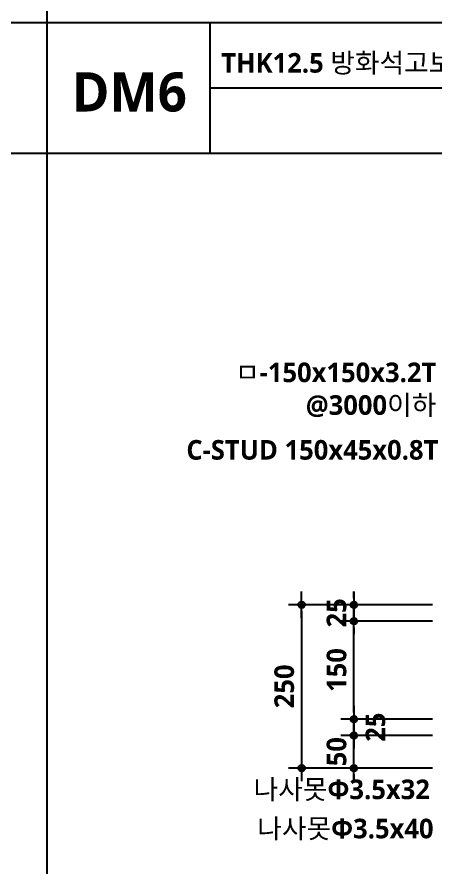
# Model space of a CAD drawing. Extents: x 200 to 24872, y 200 to 5740.
# Drawn here: x 18799 to 19441, y 1676 to 2978 of the extents above; entities that cross this region are included whole.
import ezdxf
from ezdxf.enums import TextEntityAlignment as Align

# ---------------------------------------------------------------- set-up
doc = ezdxf.new("R2010")
doc.units = 0
doc.header["$LTSCALE"] = 10
doc.header["$MEASUREMENT"] = 0
doc.header["$PDSIZE"] = -2
doc.layers.get('Defpoints').update_dxf_attribs({"color": 143, "linetype": 'CONTINUOUS'})
for name, color, linetype in [('A-ANNO-GRA1', 7, 'CONTINUOUS'), ('A-ANNO-TEXT1', 7, 'CONTINUOUS'), ('A-DIM', 7, 'CONTINUOUS'), ('A-ST-AXIS-DIM', 7, 'CONTINUOUS')]:
    doc.layers.add(name, color=color, linetype=linetype)
doc.styles.add('2020음성 1차', font='NanumGothicBold.ttf')
doc.dimstyles.new('RI-DOT-150', dxfattribs={"dimscale": 150, "dimtxt": 3, "dimasz": 1, "dimexe": 2, "dimexo": 2, "dimgap": 1, "dimtad": 1, "dimdec": 0, "dimzin": 9, "dimdsep": 46, "dimtxsty": '2020음성 1차', "dimcen": 0, "dimclrd": 256, "dimclre": 256, "dimclrt": 3, "dimadec": 0, "dimazin": 0, "dimtm": 1e-09, "dimtfac": 1, "dimtdec": 0, "dimtix": 1, "dimtmove": 2, "dimatfit": 3, "dimfxl": 1.25, "dimtolj": 1, "dimtzin": 0, "dimlwd": -1, "dimlwe": -1, "dimarcsym": 0})

# ---------------------------------------------------------------- blocks, each defined once
blk = doc.blocks.new('DIMDOT')
at = {"layer": 'A-DIM', "color": 7, "linetype": 'Continuous'}
blk.add_line((-2, 0), (2, 0), dxfattribs=at)
for radius in [0.5, 0.25]:
    blk.add_circle((0, 0), radius, dxfattribs=at)
blk = doc.blocks.new('*D149')
at = {"layer": 'A-ST-AXIS-DIM'}
for p, q in [((19435.00000028306, 2078.672318675352), (19215.00000029156, 2078.672318675352)), ((19235.00000029156, 2068.672318675352), (19235.00000029156, 1838.6723189427)), ((19435.00000028466, 1828.6723189427), (19215.00000029156, 1828.6723189427))]:
    blk.add_line(p, q, dxfattribs=at)
at = {"layer": 'Defpoints', "color": 0}
for p in [(19450.00000028306, 2078.672318675352), (19235.00000029156, 1828.6723189427), (19450.00000028466, 1828.6723189427)]:
    blk.add_point(p, dxfattribs=at)
at = {"layer": 'A-ST-AXIS-DIM', "linetype": 'ByBlock', "xscale": 10, "yscale": 10, "zscale": 10}
for p, rotation in [((19235.00000029156, 2078.672318675352), 90), ((19235.00000029156, 1828.6723189427), 270)]:
    blk.add_blockref('DIMDOT', p, dxfattribs=dict(at, rotation=rotation))
at = {"layer": 'A-ST-AXIS-DIM', "color": 3, "ltscale": 10, "insert": (19208.46590938247, 1953.672318809025), "char_height": 30, "attachment_point": 5, "rotation": 90, "style": '2020음성 1차'}
blk.add_mtext('\\A1;250', dxfattribs=at)
blk = doc.blocks.new('*D150')
at = {"layer": 'A-ST-AXIS-DIM'}
for p, q in [((19435.00000028693, 2053.672318675366), (19295.00000029156, 2053.672318675366)), ((19315.00000029156, 1913.672318942699), (19315.00000029156, 2043.672318675366)), ((19435.00000028621, 1903.672318942699), (19295.00000029156, 1903.672318942699))]:
    blk.add_line(p, q, dxfattribs=at)
at = {"layer": 'Defpoints', "color": 0}
for p in [(19315.00000029156, 2053.672318675366), (19450.00000028693, 2053.672318675366), (19450.00000028621, 1903.672318942699)]:
    blk.add_point(p, dxfattribs=at)
at = {"layer": 'A-ST-AXIS-DIM', "linetype": 'ByBlock', "xscale": 10, "yscale": 10, "zscale": 10}
for p, rotation in [((19315.00000029156, 2053.672318675366), 90), ((19315.00000029156, 1903.672318942699), 270)]:
    blk.add_blockref('DIMDOT', p, dxfattribs=dict(at, rotation=rotation))
at = {"layer": 'A-ST-AXIS-DIM', "color": 3, "ltscale": 10, "insert": (19288.50852301883, 1978.672318809033), "char_height": 30, "attachment_point": 5, "rotation": 90, "style": '2020음성 1차'}
blk.add_mtext('\\A1;150', dxfattribs=at)
blk = doc.blocks.new('*D151')
at = {"layer": 'A-ST-AXIS-DIM'}
for p, q in [((19315.00000029156, 1913.672318942685), (19315.00000029156, 1923.672318942685)), ((19435.00000028702, 1903.672318942685), (19295.00000029156, 1903.672318942685)), ((19315.00000029156, 1878.672318942699), (19315.00000029156, 1903.672318942685)), ((19435.00000028685, 1878.672318942699), (19295.00000029156, 1878.672318942699)), ((19315.00000029156, 1868.672318942699), (19315.00000029156, 1858.672318942699))]:
    blk.add_line(p, q, dxfattribs=at)
at = {"layer": 'Defpoints', "color": 0}
for p in [(19315.00000029156, 1903.672318942685), (19450.00000028702, 1903.672318942685), (19450.00000028685, 1878.672318942699)]:
    blk.add_point(p, dxfattribs=at)
at = {"layer": 'A-ST-AXIS-DIM', "linetype": 'ByBlock', "xscale": 10, "yscale": 10, "zscale": 10}
for p, rotation in [((19315.00000029156, 1903.672318942685), 270), ((19315.00000029156, 1878.672318942699), 90)]:
    blk.add_blockref('DIMDOT', p, dxfattribs=dict(at, rotation=rotation))
at = {"layer": 'A-ST-AXIS-DIM', "color": 3, "ltscale": 10, "insert": (19348, 1891.172318942695), "char_height": 30, "attachment_point": 5, "rotation": 90, "style": '2020음성 1차'}
blk.add_mtext('\\A1;25', dxfattribs=at)
blk = doc.blocks.new('*D152')
at = {"layer": 'A-ST-AXIS-DIM'}
for p, q in [((19315.00000029156, 2088.672318675352), (19315.00000029156, 2098.672318675352)), ((19435.00000028702, 2078.672318675352), (19295.00000029156, 2078.672318675352)), ((19315.00000029156, 2053.672318675366), (19315.00000029156, 2078.672318675352)), ((19435.00000028685, 2053.672318675366), (19295.00000029156, 2053.672318675366)), ((19315.00000029156, 2043.672318675366), (19315.00000029156, 2033.672318675366))]:
    blk.add_line(p, q, dxfattribs=at)
at = {"layer": 'Defpoints', "color": 0}
for p in [(19315.00000029156, 2078.672318675352), (19450.00000028702, 2078.672318675352), (19450.00000028685, 2053.672318675366)]:
    blk.add_point(p, dxfattribs=at)
at = {"layer": 'A-ST-AXIS-DIM', "linetype": 'ByBlock', "xscale": 10, "yscale": 10, "zscale": 10}
for p, rotation in [((19315.00000029156, 2078.672318675352), 270), ((19315.00000029156, 2053.672318675366), 90)]:
    blk.add_blockref('DIMDOT', p, dxfattribs=dict(at, rotation=rotation))
at = {"layer": 'A-ST-AXIS-DIM', "color": 3, "ltscale": 10, "insert": (19288.46590938247, 2066.172318675359), "char_height": 30, "attachment_point": 5, "rotation": 90, "style": '2020음성 1차'}
blk.add_mtext('\\A1;25', dxfattribs=at)
blk = doc.blocks.new('*D168')
at = {"layer": 'A-ST-AXIS-DIM'}
for p, q in [((19315.0000002897, 1888.672318942685), (19315.0000002897, 1898.672318942685)), ((19435.00000028516, 1878.672318942685), (19295.0000002897, 1878.672318942685)), ((19315.0000002897, 1828.6723189427), (19315.0000002897, 1878.672318942685)), ((19435.00000028481, 1828.6723189427), (19295.0000002897, 1828.6723189427)), ((19315.0000002897, 1818.6723189427), (19315.0000002897, 1808.6723189427))]:
    blk.add_line(p, q, dxfattribs=at)
at = {"layer": 'Defpoints', "color": 0}
for p in [(19315.0000002897, 1878.672318942685), (19450.00000028516, 1878.672318942685), (19450.00000028481, 1828.6723189427)]:
    blk.add_point(p, dxfattribs=at)
at = {"layer": 'A-ST-AXIS-DIM', "linetype": 'ByBlock', "xscale": 10, "yscale": 10, "zscale": 10}
for p, rotation in [((19315.0000002897, 1878.672318942685), 270), ((19315.0000002897, 1828.6723189427), 90)]:
    blk.add_blockref('DIMDOT', p, dxfattribs=dict(at, rotation=rotation))
at = {"layer": 'A-ST-AXIS-DIM', "color": 3, "ltscale": 10, "insert": (19288.50852301697, 1853.672318942692), "char_height": 30, "attachment_point": 5, "rotation": 90, "style": '2020음성 1차'}
blk.add_mtext('\\A1;50', dxfattribs=at)

msp = doc.modelspace()

# ---------------------------------------------------------------- linework, layer by layer
at = {"layer": 'A-ANNO-GRA1'}
for p, q in [((18844.96539622545, 5740), (18844.96539622545, 200)), ((17000, 2970), (24094.96539622545, 2970)), ((19094.96539622547, 2770.000000000015), (19094.96539622544, 2970.000000000015)), ((19094.96539622545, 2870), (20144.96539622545, 2869.999999999985)), ((17000, 2770), (24094.96539622545, 2770))]:
    msp.add_line(p, q, dxfattribs=at)

# ---------------------------------------------------------------- texts
at = {"layer": 'A-ANNO-TEXT1', "style": '2020음성 1차'}
msp.add_text('THK12.5 방화석고보드 (양면)', height=30, dxfattribs=at).set_placement((19112.06269286599, 2893.185062437115))
msp.add_text('DM6', height=60, dxfattribs=at).set_placement((18971.3262627216, 2833.668528207912), align=Align.CENTER)
for s, p in [('ㅁ-150x150x3.2T', (19441.02948462873, 2434.376047250436)), ('@3000이하', (19441.02948462873, 2384.376047250429)), ('C-STUD 150x45x0.8T', (19444.16940618693, 2315.75902522682)), ('나사못Φ3.5x32', (19431.22221214283, 1796.02561935116)), ('나사못Φ3.5x40', (19436.81833285128, 1736.059814946115))]:
    msp.add_text(s, height=30, dxfattribs=at).set_placement(p, align=Align.MIDDLE_RIGHT)

# ---------------------------------------------------------------- dimensions: what is measured, and where the dimension line sits
at = {"layer": 'A-ST-AXIS-DIM'}
for base, p1, p2, angle, picture, middle in [((19235.00000029156, 1828.6723189427), (19450.00000028306, 2078.672318675352), (19450.00000028466, 1828.6723189427), 270, '*D149', (19208.46590938247, 1953.672318809025)), ((19315.00000029156, 2078.672318675352), (19450.00000028685, 2053.672318675366), (19450.00000028702, 2078.672318675352), 90, '*D152', (19288.46590938247, 2066.172318675359)), ((19315.00000029156, 2053.672318675366), (19450.00000028621, 1903.672318942699), (19450.00000028693, 2053.672318675366), 90, '*D150', (19288.50852301883, 1978.672318809033)), ((19315.0000002897, 1878.672318942685), (19450.00000028481, 1828.6723189427), (19450.00000028516, 1878.672318942685), 90, '*D168', (19288.50852301697, 1853.672318942692))]:
    dim = msp.add_linear_dim(base=base, p1=p1, p2=p2, angle=angle, dimstyle='RI-DOT-150', override={"dimscale": 10, "dimexo": 1.5, "dimlunit": 6, "dimblk1": 'DIMDOT', "dimblk2": 'DIMDOT', "dimsah": 1}, dxfattribs=at)
    dim.commit()
    dim.dimension.update_dxf_attribs({"geometry": picture, "text_midpoint": middle})
dim = msp.add_linear_dim(base=(19315.00000029156, 1903.672318942685), p1=(19450.00000028685, 1878.672318942699), p2=(19450.00000028702, 1903.672318942685), angle=90, dimstyle='RI-DOT-150', override={"dimscale": 10, "dimexo": 1.5, "dimlunit": 6, "dimblk1": 'DIMDOT', "dimblk2": 'DIMDOT', "dimsah": 1}, dxfattribs=at)
dim.commit()
dim.dimension.update_dxf_attribs({"geometry": '*D151', "text_midpoint": (19348, 1891.172318942695), "dimtype": 160})

doc.saveas('drawing.dxf')
